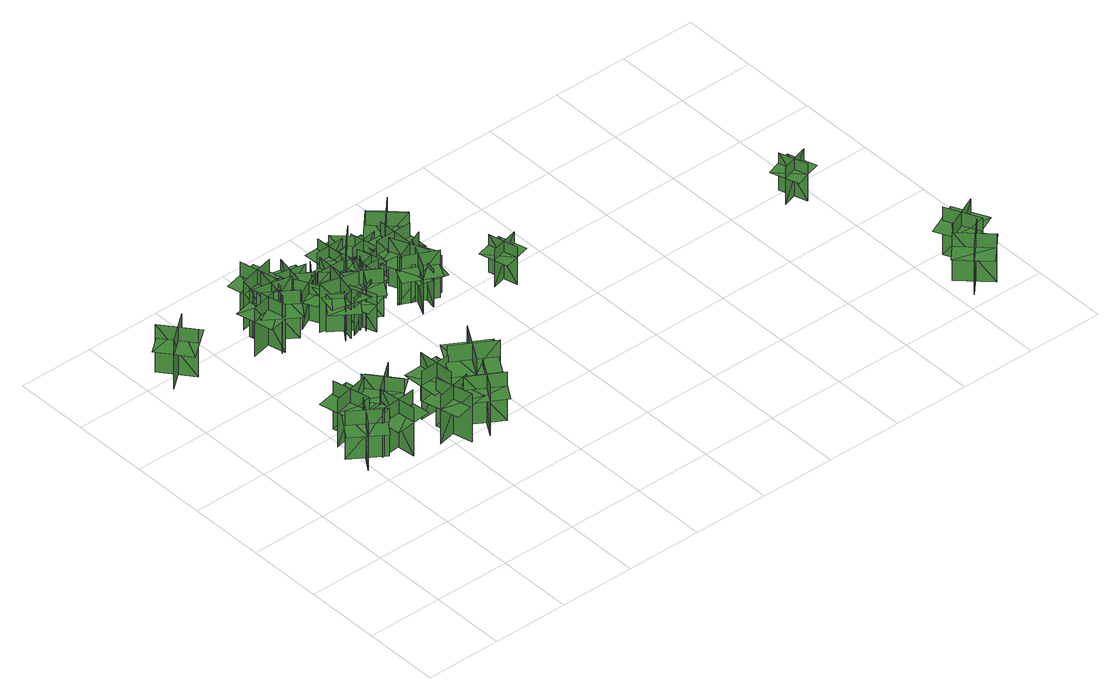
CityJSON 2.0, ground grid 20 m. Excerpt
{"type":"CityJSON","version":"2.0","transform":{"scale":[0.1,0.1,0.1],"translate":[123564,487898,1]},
"CityObjects":{
"tree1":{"type":"SolitaryVegetationObject","geometry":[{"type":"MultiSurface","lod":"1","boundaries":[[[0,1,2]],[[0,2,3]],[[4,5,6]],[[4,6,7]],[[8,9,10]],[[8,10,11]],[[8,11,12]],[[8,12,13]]]}]},
"tree2":{"type":"SolitaryVegetationObject","geometry":[{"type":"MultiSurface","lod":"1","boundaries":[[[14,15,16]],[[14,16,17]],[[18,19,20]],[[18,20,21]],[[22,23,24]],[[22,24,25]],[[22,25,26]],[[22,26,27]]]}]},
"tree3":{"type":"SolitaryVegetationObject","geometry":[{"type":"MultiSurface","lod":"1","boundaries":[[[28,29,30]],[[28,30,31]],[[32,33,34]],[[32,34,35]],[[36,37,38]],[[36,38,39]],[[36,39,40]],[[36,40,41]]]}]},
"tree4":{"type":"SolitaryVegetationObject","geometry":[{"type":"MultiSurface","lod":"1","boundaries":[[[42,43,44]],[[42,44,45]],[[46,47,48]],[[46,48,49]],[[50,51,52]],[[50,52,53]],[[50,53,54]],[[50,54,55]]]}]},
"tree5":{"type":"SolitaryVegetationObject","geometry":[{"type":"MultiSurface","lod":"1","boundaries":[[[56,57,58]],[[56,58,59]],[[60,61,62]],[[60,62,63]],[[64,65,66]],[[64,66,67]],[[64,67,68]],[[64,68,69]]]}]},
"tree6":{"type":"SolitaryVegetationObject","geometry":[{"type":"MultiSurface","lod":"1","boundaries":[[[70,71,72]],[[70,72,73]],[[74,75,76]],[[74,76,77]],[[78,79,80]],[[78,80,81]],[[78,81,82]],[[78,82,83]]]}]},
"tree7":{"type":"SolitaryVegetationObject","geometry":[{"type":"MultiSurface","lod":"1","boundaries":[[[84,85,86]],[[84,86,87]],[[88,89,90]],[[88,90,91]],[[92,93,94]],[[92,94,95]],[[92,95,96]],[[92,96,97]]]}]},
"tree8":{"type":"SolitaryVegetationObject","geometry":[{"type":"MultiSurface","lod":"1","boundaries":[[[98,99,100]],[[98,100,101]],[[102,103,104]],[[102,104,105]],[[106,107,108]],[[106,108,109]],[[106,109,110]],[[106,110,111]]]}]},
"tree9":{"type":"SolitaryVegetationObject","geometry":[{"type":"MultiSurface","lod":"1","boundaries":[[[112,113,114]],[[112,114,115]],[[116,117,118]],[[116,118,119]],[[120,121,122]],[[120,122,123]],[[120,123,124]],[[120,124,125]]]}]},
"tree10":{"type":"SolitaryVegetationObject","geometry":[{"type":"MultiSurface","lod":"1","boundaries":[[[126,127,128]],[[126,128,129]],[[130,131,132]],[[130,132,133]],[[134,135,136]],[[134,136,137]],[[134,137,138]],[[134,138,139]]]}]},
"tree11":{"type":"SolitaryVegetationObject","geometry":[{"type":"MultiSurface","lod":"1","boundaries":[[[140,141,142]],[[140,142,143]],[[144,145,146]],[[144,146,147]],[[148,149,150]],[[148,150,151]],[[148,151,152]],[[148,152,153]]]}]},
"tree12":{"type":"SolitaryVegetationObject","geometry":[{"type":"MultiSurface","lod":"1","boundaries":[[[154,155,156]],[[154,156,157]],[[158,159,160]],[[158,160,161]],[[162,163,164]],[[162,164,165]],[[162,165,166]],[[162,166,167]]]}]},
"tree13":{"type":"SolitaryVegetationObject","geometry":[{"type":"MultiSurface","lod":"1","boundaries":[[[168,169,170]],[[168,170,171]],[[172,173,174]],[[172,174,175]],[[176,177,178]],[[176,178,179]],[[176,179,180]],[[176,180,181]]]}]},
"tree14":{"type":"SolitaryVegetationObject","geometry":[{"type":"MultiSurface","lod":"1","boundaries":[[[182,183,184]],[[182,184,185]],[[186,187,188]],[[186,188,189]],[[190,191,192]],[[190,192,193]],[[190,193,194]],[[190,194,195]]]}]},
"tree15":{"type":"SolitaryVegetationObject","geometry":[{"type":"MultiSurface","lod":"1","boundaries":[[[196,197,198]],[[196,198,199]],[[200,201,202]],[[200,202,203]],[[204,205,206]],[[204,206,207]],[[204,207,208]],[[204,208,209]]]}]},
"tree16":{"type":"SolitaryVegetationObject","geometry":[{"type":"MultiSurface","lod":"1","boundaries":[[[210,211,212]],[[210,212,213]],[[214,215,216]],[[214,216,217]],[[218,219,220]],[[218,220,221]],[[218,221,222]],[[218,222,223]]]}]},
"tree17":{"type":"SolitaryVegetationObject","geometry":[{"type":"MultiSurface","lod":"1","boundaries":[[[224,225,226]],[[224,226,227]],[[228,229,230]],[[228,230,231]],[[232,233,234]],[[232,234,235]],[[232,235,236]],[[232,236,237]]]}]},
"tree18":{"type":"SolitaryVegetationObject","geometry":[{"type":"MultiSurface","lod":"1","boundaries":[[[238,239,240]],[[238,240,241]],[[242,243,244]],[[242,244,245]],[[246,247,248]],[[246,248,249]],[[246,249,250]],[[246,250,251]]]}]},
"tree19":{"type":"SolitaryVegetationObject","geometry":[{"type":"MultiSurface","lod":"1","boundaries":[[[252,253,254]],[[252,254,255]],[[256,257,258]],[[256,258,259]],[[260,261,262]],[[260,262,263]],[[260,263,264]],[[260,264,265]]]}]},
"tree20":{"type":"SolitaryVegetationObject","geometry":[{"type":"MultiSurface","lod":"1","boundaries":[[[266,267,268]],[[266,268,269]],[[270,271,272]],[[270,272,273]],[[274,275,276]],[[274,276,277]],[[274,277,278]],[[274,278,279]]]}]},
"tree21":{"type":"SolitaryVegetationObject","geometry":[{"type":"MultiSurface","lod":"1","boundaries":[[[280,281,282]],[[280,282,283]],[[284,285,286]],[[284,286,287]],[[288,289,290]],[[288,290,291]],[[288,291,292]],[[288,292,293]]]}]},
"tree22":{"type":"SolitaryVegetationObject","geometry":[{"type":"MultiSurface","lod":"1","boundaries":[[[294,295,296]],[[294,296,297]],[[298,299,300]],[[298,300,301]],[[302,303,304]],[[302,304,305]],[[302,305,306]],[[302,306,307]]]}]},
"tree23":{"type":"SolitaryVegetationObject","geometry":[{"type":"MultiSurface","lod":"1","boundaries":[[[308,309,310]],[[308,310,311]],[[312,313,314]],[[312,314,315]],[[316,317,318]],[[316,318,319]],[[316,319,320]],[[316,320,321]]]}]},
"tree24":{"type":"SolitaryVegetationObject","geometry":[{"type":"MultiSurface","lod":"1","boundaries":[[[322,323,324]],[[322,324,325]],[[326,327,328]],[[326,328,329]],[[330,331,332]],[[330,332,333]],[[330,333,334]],[[330,334,335]]]}]},
"tree25":{"type":"SolitaryVegetationObject","geometry":[{"type":"MultiSurface","lod":"1","boundaries":[[[336,337,338]],[[336,338,339]],[[340,341,342]],[[340,342,343]],[[344,345,346]],[[344,346,347]],[[344,347,348]],[[344,348,349]]]}]},
"tree26":{"type":"SolitaryVegetationObject","geometry":[{"type":"MultiSurface","lod":"1","boundaries":[[[350,351,352]],[[350,352,353]],[[354,355,356]],[[354,356,357]],[[358,359,360]],[[358,360,361]],[[358,361,362]],[[358,362,363]]]}]},
"tree27":{"type":"SolitaryVegetationObject","geometry":[{"type":"MultiSurface","lod":"1","boundaries":[[[364,365,366]],[[364,366,367]],[[368,369,370]],[[368,370,371]],[[372,373,374]],[[372,374,375]],[[372,375,376]],[[372,376,377]]]}]},
"tree28":{"type":"SolitaryVegetationObject","geometry":[{"type":"MultiSurface","lod":"1","boundaries":[[[378,379,380]],[[378,380,381]],[[382,383,384]],[[382,384,385]],[[386,387,388]],[[386,388,389]],[[386,389,390]],[[386,390,391]]]}]},
"tree29":{"type":"SolitaryVegetationObject","geometry":[{"type":"MultiSurface","lod":"1","boundaries":[[[392,393,394]],[[392,394,395]],[[396,397,398]],[[396,398,399]],[[400,401,402]],[[400,402,403]],[[400,403,404]],[[400,404,405]]]}]},
"tree30":{"type":"SolitaryVegetationObject","geometry":[{"type":"MultiSurface","lod":"1","boundaries":[[[406,407,408]],[[406,408,409]],[[410,411,412]],[[410,412,413]],[[414,415,416]],[[414,416,417]],[[414,417,418]],[[414,418,419]]]}]},
"tree31":{"type":"SolitaryVegetationObject","geometry":[{"type":"MultiSurface","lod":"1","boundaries":[[[420,421,422]],[[420,422,423]],[[424,425,426]],[[424,426,427]],[[428,429,430]],[[428,430,431]],[[428,431,432]],[[428,432,433]]]}]},
"tree32":{"type":"SolitaryVegetationObject","geometry":[{"type":"MultiSurface","lod":"1","boundaries":[[[434,435,436]],[[434,436,437]],[[438,439,440]],[[438,440,441]],[[442,443,444]],[[442,444,445]],[[442,445,446]],[[442,446,447]]]}]},
"tree33":{"type":"SolitaryVegetationObject","geometry":[{"type":"MultiSurface","lod":"1","boundaries":[[[448,449,450]],[[448,450,451]],[[452,453,454]],[[452,454,455]],[[456,457,458]],[[456,458,459]],[[456,459,460]],[[456,460,461]]]}]},
"tree34":{"type":"SolitaryVegetationObject","geometry":[{"type":"MultiSurface","lod":"1","boundaries":[[[462,463,464]],[[462,464,465]],[[466,467,468]],[[466,468,469]],[[470,471,472]],[[470,472,473]],[[470,473,474]],[[470,474,475]]]}]},
"tree35":{"type":"SolitaryVegetationObject","geometry":[{"type":"MultiSurface","lod":"1","boundaries":[[[476,477,478]],[[476,478,479]],[[480,481,482]],[[480,482,483]],[[484,485,486]],[[484,486,487]],[[484,487,488]],[[484,488,489]]]}]}
},
"vertices":[
[174,520,5],[257,464,5],[257,464,143],[174,520,143],[187,455,5],[242,537,5],[242,537,143],[187,455,143],[187,455,104],[228,427,104],[284,509,104],[242,537,104],[201,565,104],[145,483,104],
[111,952,16],[49,1030,16],[49,1030,154],[111,952,154],[119,1018,16],[41,956,16],[41,956,154],[119,1018,154],[119,1018,115],[88,1057,115],[10,995,115],[41,956,115],[71,917,115],[150,979,115],
[225,619,7],[247,521,7],[247,521,145],[225,619,145],[189,563,7],[286,584,7],[286,584,145],[189,563,145],[189,563,106],[200,514,106],[297,536,106],[286,584,106],[276,633,106],[178,612,106],
[299,428,5],[289,527,5],[289,527,143],[299,428,143],[341,479,5],[242,469,5],[242,469,143],[341,479,143],[341,479,104],[336,529,104],[237,519,104],[242,469,104],[247,420,104],[346,430,104],
[285,526,7],[362,588,7],[362,588,146],[285,526,146],[350,518,7],[288,596,7],[288,596,146],[350,518,146],[350,518,107],[389,549,107],[327,627,107],[288,596,107],[249,565,107],[311,487,107],
[410,477,4],[432,380,4],[432,380,143],[410,477,143],[374,421,4],[471,443,4],[471,443,143],[374,421,143],[374,421,104],[385,373,104],[482,395,104],[471,443,104],[460,492,104],[363,470,104],
[313,886,20],[291,983,20],[291,983,159],[313,886,159],[349,943,20],[252,920,20],[252,920,159],[349,943,159],[349,943,120],[338,991,120],[241,969,120],[252,920,120],[263,872,120],[360,894,120],
[398,514,6],[497,519,6],[497,519,145],[398,514,145],[447,469,6],[442,568,6],[442,568,145],[447,469,145],[447,469,106],[497,472,106],[491,571,106],[442,568,106],[392,566,106],[397,466,106],
[372,901,23],[291,958,23],[291,958,161],[372,901,161],[361,966,23],[304,885,23],[304,885,161],[361,966,161],[361,966,123],[321,995,123],[263,913,123],[304,885,123],[345,856,123],[402,938,123],
[479,372,4],[531,457,4],[531,457,143],[479,372,143],[544,387,4],[459,439,4],[459,439,143],[544,387,143],[544,387,104],[570,430,104],[484,481,104],[459,439,104],[433,396,104],[518,345,104],
[347,1008,23],[327,910,23],[327,910,162],[347,1008,162],[291,972,23],[389,951,23],[389,951,162],[291,972,162],[291,972,123],[281,923,123],[378,902,123],[389,951,123],[399,1000,123],[302,1020,123],
[391,1030,23],[294,1007,23],[294,1007,162],[391,1030,162],[335,1065,23],[358,968,23],[358,968,162],[335,1065,162],[335,1065,123],[287,1054,123],[309,957,123],[358,968,123],[406,980,123],[384,1077,123],
[479,519,5],[583,456,5],[583,456,174],[479,519,174],[498,440,5],[560,544,5],[560,544,174],[498,440,174],[498,440,127],[550,409,127],[613,513,127],[560,544,127],[508,576,127],[446,471,127],
[413,971,22],[447,902,22],[447,902,129],[413,971,129],[396,922,22],[465,956,22],[465,956,129],[396,922,129],[396,922,99],[413,888,99],[482,922,99],[465,956,99],[448,991,99],[379,957,99],
[441,824,24],[486,887,24],[486,887,132],[441,824,132],[492,832,24],[429,877,24],[429,877,132],[492,832,132],[492,832,102],[514,864,102],[451,908,102],[429,877,102],[406,845,102],[469,800,102],
[394,1012,20],[470,996,20],[470,996,128],[394,1012,128],[422,968,20],[438,1044,20],[438,1044,128],[422,968,128],[422,968,98],[460,960,98],[475,1036,98],[438,1044,98],[400,1052,98],[384,976,98],
[517,867,21],[419,889,21],[419,889,159],[517,867,159],[482,923,21],[459,826,21],[459,826,159],[482,923,159],[482,923,120],[433,934,120],[411,837,120],[459,826,120],[508,815,120],[530,912,120],
[428,983,23],[490,936,23],[490,936,130],[428,983,130],[435,932,23],[482,994,23],[482,994,130],[435,932,130],[435,932,100],[466,908,100],[513,971,100],[482,994,100],[451,1017,100],[404,955,100],
[470,828,22],[543,854,22],[543,854,130],[470,828,130],[517,805,22],[491,878,22],[491,878,130],[517,805,130],[517,805,100],[553,819,100],[527,891,100],[491,878,100],[454,865,100],[481,792,100],
[503,825,19],[556,909,19],[556,909,158],[503,825,158],[567,839,19],[483,892,19],[483,892,158],[567,839,158],[567,839,119],[594,882,119],[509,934,119],[483,892,119],[457,850,119],[541,797,119],
[507,915,21],[509,992,21],[509,992,129],[507,915,129],[544,950,21],[467,952,21],[467,952,129],[544,950,129],[544,950,99],[546,989,99],[468,991,99],[467,952,99],[466,914,99],[543,911,99],
[567,863,21],[568,941,21],[568,941,129],[567,863,129],[604,899,21],[527,901,21],[527,901,129],[604,899,129],[604,899,98],[605,938,98],[527,939,98],[527,901,98],[526,862,98],[603,860,98],
[549,1044,23],[552,967,23],[552,967,130],[549,1044,130],[514,1006,23],[591,1009,23],[591,1009,130],[514,1006,130],[514,1006,100],[515,968,100],[592,971,100],[591,1009,100],[589,1048,100],[512,1045,100],
[635,931,23],[561,909,23],[561,909,130],[635,931,130],[590,956,23],[612,882,23],[612,882,130],[590,956,130],[590,956,100],[553,945,100],[575,871,100],[612,882,100],[649,893,100],[627,967,100],
[630,982,24],[574,1035,24],[574,1035,132],[630,982,132],[629,1033,24],[575,978,24],[575,978,132],[629,1033,132],[629,1033,102],[601,1060,102],[547,1004,102],[575,978,102],[603,951,102],[657,1007,102],
[614,1006,25],[628,930,25],[628,930,133],[614,1006,133],[584,964,25],[660,978,25],[660,978,133],[584,964,133],[584,964,103],[592,926,103],[668,940,103],[660,978,103],[653,1016,103],[577,1002,103],
[621,852,17],[710,809,17],[710,809,155],[621,852,155],[642,789,17],[686,879,17],[686,879,155],[642,789,155],[642,789,116],[687,768,116],[730,857,116],[686,879,116],[641,901,116],[597,811,116],
[689,824,20],[649,916,20],[649,916,158],[689,824,158],[714,886,20],[622,846,20],[622,846,158],[714,886,158],[714,886,119],[694,932,119],[603,892,119],[622,846,119],[642,801,119],[734,840,119],
[648,836,18],[724,819,18],[724,819,126],[648,836,126],[676,792,18],[692,868,18],[692,868,126],[676,792,126],[676,792,96],[714,784,96],[730,859,96],[692,868,96],[654,876,96],[638,800,96],
[720,925,19],[621,924,19],[621,924,158],[720,925,158],[673,971,19],[674,872,19],[674,872,158],[673,971,158],[673,971,119],[623,971,119],[624,871,119],[674,872,119],[724,872,119],[723,972,119],
[673,1022,19],[744,954,19],[744,954,157],[673,1022,157],[674,956,19],[742,1028,19],[742,1028,157],[674,956,157],[674,956,118],[710,922,118],[778,994,118],[742,1028,118],[706,1062,118],[638,990,118],
[826,755,20],[901,774,20],[901,774,128],[826,755,128],[871,728,20],[852,804,20],[852,804,128],[871,728,128],[871,728,98],[908,738,98],[889,813,98],[852,804,98],[814,794,98],[833,719,98],
[1638,38,4],[1708,109,4],[1708,109,143],[1638,38,143],[1705,38,4],[1633,108,4],[1633,108,143],[1705,38,143],[1705,38,104],[1739,74,104],[1668,144,104],[1633,108,104],[1599,72,104],[1670,3,104],
[1518,548,19],[1592,572,19],[1592,572,127],[1518,548,127],[1564,525,19],[1540,598,19],[1540,598,127],[1564,525,127],[1564,525,96],[1601,536,96],[1577,610,97],[1540,598,97],[1503,586,97],[1527,513,96],
[1676,190,7],[1718,100,7],[1718,100,145],[1676,190,145],[1653,128,7],[1743,170,7],[1743,170,145],[1653,128,145],[1653,128,107],[1674,83,107],[1764,125,107],[1743,170,107],[1722,215,107],[1632,173,107]
]}
